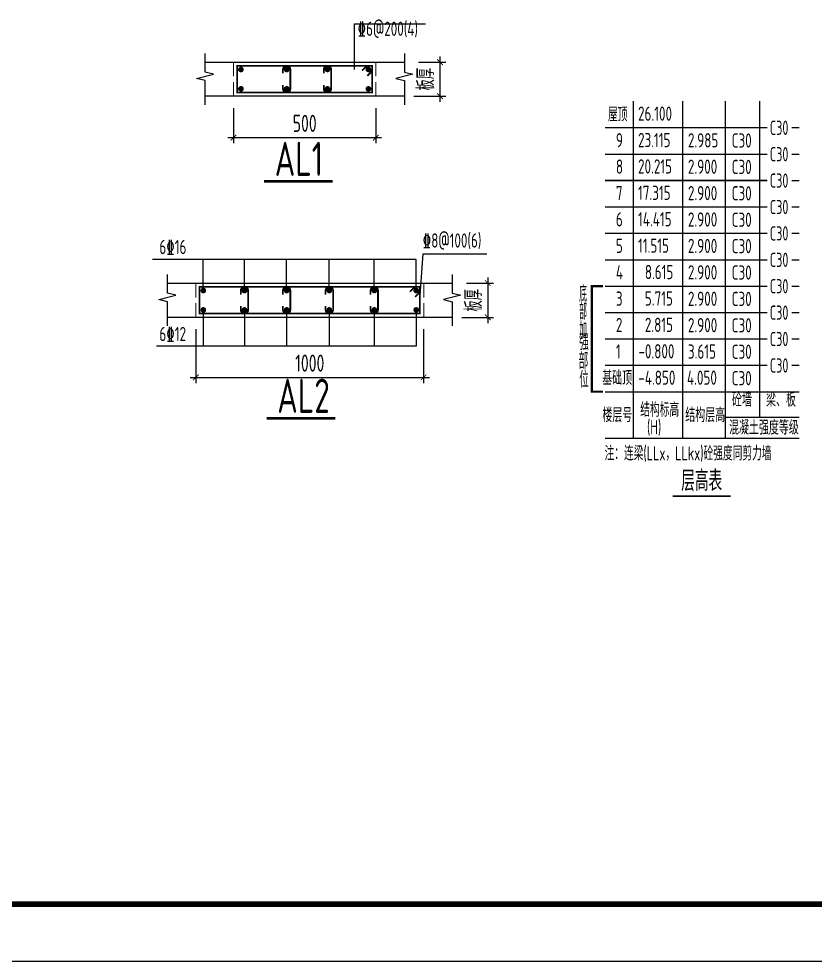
# Model space of a CAD drawing. Extents: x -655480 to 203344, y -294099 to 287156.
# Drawn here: x -150325 to -136339, y -109383 to -92843 of the extents above; entities that cross this region are included whole.
import ezdxf
from ezdxf.enums import TextEntityAlignment as Align

# ---------------------------------------------------------------- set-up
doc = ezdxf.new("R2010")
doc.units = 0
doc.header["$LTSCALE"] = 1000
doc.linetypes.add('DASH', pattern=[0.35, 0.25, -0.1])
doc.layers.get('0').update_dxf_attribs({"linetype": 'CONTINUOUS'})
doc.layers.get('DEFPOINTS').update_dxf_attribs({"linetype": 'CONTINUOUS'})
for name, color, linetype in [('-TK', 7, 'CONTINUOUS'), ('AXIS', 3, 'CONTINUOUS'), ('BEAM_DE', 7, 'CONTINUOUS'), ('NUM', 7, 'CONTINUOUS'), ('REIN', 6, 'CONTINUOUS'), ('S-0-TEXT', 7, 'CONTINUOUS'), ('S-B表格', 2, 'CONTINUOUS'), ('TEXT', 2, 'CONTINUOUS'), ('THIN', 7, 'CONTINUOUS'), ('大样详图_文字', 60, 'CONTINUOUS')]:
    doc.layers.add(name, color=color, linetype=linetype)
for name, color, linetype, lineweight in [('7549', 9, 'CONTINUOUS', 18), ('S-REIN', 12, 'CONTINUOUS', 50), ('S-Thin-D', 7, 'DASH', 18)]:
    doc.layers.add(name, color=color, linetype=linetype, lineweight=lineweight)
doc.styles.add('TSSD_DIMENSION', font='Tssdeng.shx', dxfattribs={"width": 0.7, "bigfont": 'tssdchn.shx'})
doc.styles.add('TSSD_Norm', font='Tssdeng.shx', dxfattribs={"bigfont": 'tssdchn.shx'})
doc.styles.add('TSSD_REIN', font='tssdeng.shx', dxfattribs={"width": 0.7, "height": 300, "bigfont": 'tssdchn.shx'})
doc.dimstyles.new('TSSD_25_100', dxfattribs={"dimtxt": 300, "dimasz": 100, "dimexe": 100, "dimexo": 250, "dimgap": 100, "dimtad": 1, "dimdec": 0, "dimlfac": 0.25, "dimzin": 0, "dimdsep": 46, "dimtxsty": 'TSSD_DIMENSION', "dimblk": 'ARCHTICK', "dimcen": 0, "dimdle": 100, "dimclrt": 7, "dimadec": 0, "dimazin": 0, "dimtfac": 1, "dimtdec": 0, "dimtix": 1, "dimtmove": 2, "dimatfit": 3, "dimldrblk": 'ARCHTICK', "dimfxl": 1, "dimtolj": 1, "dimtzin": 0, "dimarcsym": 0})

# ---------------------------------------------------------------- blocks, each defined once
blk = doc.blocks.new('A1')
blk.add_lwpolyline([(0, 59400), (0, 0), (84100, 0), (84100, 59400)], close=True)
at = {"const_width": 100}
blk.add_lwpolyline([(2500, 58400), (2500, 1000), (83100, 1000), (83100, 58400)], close=True, dxfattribs=at)
blk = doc.blocks.new('B20200424131938')
at = {"layer": '7549', "const_width": 40}
blk.add_lwpolyline([(417, 3688), (217, 3688), (217, 1834), (417, 1834)], dxfattribs=at)
at = {"layer": 'S-0-TEXT'}
blk.add_lwpolyline([(1641, 0, 27, 27, 0), (2658, 0, 0, 0, 0)], format="xyseb", dxfattribs=at)
at = {"layer": 'S-B表格'}
for p, q in [((952, 1021), (952, 6932)), ((1817, 1021), (1817, 6932)), ((2567, 1021), (2567, 6932)), ((3167, 1385), (3167, 6932)), ((452, 6469), (3167, 6469)), ((452, 6469), (3167, 6469)), ((3167, 6469), (3298, 6469)), ((3167, 6469), (3298, 6469)), ((3167, 6469), (3298, 6469)), ((3731, 6469), (3862, 6469)), ((3731, 6469), (3862, 6469)), ((3731, 6469), (3862, 6469)), ((452, 6005), (3167, 6005)), ((452, 6005), (3167, 6005)), ((3167, 6005), (3298, 6005)), ((3167, 6005), (3298, 6005)), ((3167, 6005), (3298, 6005)), ((3731, 6005), (3862, 6005)), ((3731, 6005), (3862, 6005)), ((3731, 6005), (3862, 6005)), ((452, 5542), (3167, 5542)), ((452, 5542), (3167, 5542)), ((3167, 5542), (3298, 5542)), ((3167, 5542), (3298, 5542)), ((3167, 5542), (3298, 5542)), ((3731, 5542), (3862, 5542)), ((3731, 5542), (3862, 5542)), ((3731, 5542), (3862, 5542)), ((452, 5078), (3167, 5078)), ((452, 5078), (3167, 5078)), ((3167, 5078), (3298, 5078)), ((3167, 5078), (3298, 5078)), ((3167, 5078), (3298, 5078)), ((3731, 5078), (3862, 5078)), ((3731, 5078), (3862, 5078)), ((3731, 5078), (3862, 5078)), ((452, 4615), (3167, 4615)), ((3167, 4615), (3298, 4615)), ((3731, 4615), (3862, 4615)), ((452, 4151), (3167, 4151)), ((3167, 4151), (3298, 4151)), ((3731, 4151), (3862, 4151)), ((452, 3688), (3167, 3688)), ((3167, 3688), (3298, 3688)), ((3731, 3688), (3862, 3688)), ((452, 3224), (3167, 3224)), ((3167, 3224), (3298, 3224)), ((3731, 3224), (3862, 3224)), ((452, 2761), (3167, 2761)), ((3167, 2761), (3298, 2761)), ((3731, 2761), (3862, 2761)), ((452, 2297), (3167, 2297)), ((3167, 2297), (3298, 2297)), ((3731, 2297), (3862, 2297)), ((452, 1834), (3167, 1834)), ((452, 1834), (3862, 1834)), ((452, 1834), (2854, 1834)), ((452, 1834), (2854, 1834)), ((2567, 1385), (3862, 1385)), ((452, 1021), (3862, 1021))]:
    blk.add_line(p, q, dxfattribs=at)
at = {"style": 'TSSD_REIN'}
for s, width, p, p2 in [('底', 0.535575, (-3, 3408), (134, 3408)), ('部', 0.530918, (-3, 3100), (134, 3100)), ('加', 0.526341, (-3, 2774), (134, 2774))]:
    blk.add_text(s, height=285, dxfattribs=dict(at, width=width)).set_placement(p, p2, align=Align.FIT)
for s, height, width, p in [('强', 285, 0.535575, (-3, 2477)), ('部', 285, 0.535575, (-13, 2146)), ('位', 285, 0.535575, (-3, 1820)), ('砼墙', 250, 0.7, (2681, 1495)), ('梁、板', 250, 0.7, (3279, 1495))]:
    blk.add_text(s, height=height, dxfattribs=dict(at, width=width)).set_placement(p, align=Align.BOTTOM_LEFT)
for s, width, p in [('结构标高', 0.65, (1070, 1392)), ('楼层号', 0.7, (405, 1299)), ('结构层高', 0.7, (1860, 1299)), ('(H)', 0.65, (1188, 1086)), ('混凝土强度等级', 0.7, (2629, 1080))]:
    blk.add_text(s, height=250, dxfattribs=dict(at, width=width)).set_placement(p)
at = {"layer": 'S-0-TEXT', "style": 'TSSD_REIN', "width": 0.7}
blk.add_text('层高表', height=360, dxfattribs=at).set_placement((1790, 90))
at = {"layer": 'S-B表格', "style": 'TSSD_REIN'}
for s, width, p in [('屋顶', 0.65, (503, 6575)), ('26.100', 0.7, (1031, 6590)), ('C30', 0.65, (3345, 6341)), ('9', 0.7, (642, 6123)), ('23.115', 0.7, (1031, 6126)), ('2.985', 0.7, (1907, 6121)), ('C30', 0.7, (2675, 6118)), ('C30', 0.65, (3345, 5877)), ('8', 0.7, (642, 5660)), ('20.215', 0.7, (1031, 5663)), ('2.900', 0.7, (1907, 5658)), ('C30', 0.7, (2675, 5654)), ('C30', 0.65, (3345, 5414)), ('7', 0.7, (642, 5196)), ('17.315', 0.7, (1031, 5199)), ('2.900', 0.7, (1907, 5194)), ('C30', 0.7, (2675, 5191)), ('C30', 0.65, (3345, 4950)), ('6', 0.7, (642, 4733)), ('14.415', 0.7, (1031, 4736)), ('2.900', 0.7, (1907, 4731)), ('C30', 0.7, (2675, 4727)), ('C30', 0.65, (3345, 4487)), ('5', 0.7, (642, 4269)), ('11.515', 0.7, (1031, 4272)), ('2.900', 0.7, (1907, 4267)), ('C30', 0.7, (2675, 4264)), ('C30', 0.65, (3345, 4023)), ('4', 0.7, (642, 3806)), ('8.615', 0.7, (1150, 3809)), ('2.900', 0.7, (1907, 3804)), ('C30', 0.7, (2675, 3800)), ('C30', 0.65, (3345, 3560)), ('3', 0.7, (642, 3342)), ('5.715', 0.7, (1150, 3345)), ('2.900', 0.7, (1907, 3340)), ('C30', 0.7, (2675, 3337)), ('C30', 0.65, (3345, 3096)), ('2', 0.7, (642, 2879)), ('2.815', 0.7, (1150, 2882)), ('2.900', 0.7, (1907, 2877)), ('C30', 0.7, (2675, 2873)), ('C30', 0.65, (3345, 2633)), ('1', 0.7, (642, 2415)), ('-0.800', 0.7, (1038, 2418)), ('3.615', 0.7, (1907, 2413)), ('C30', 0.7, (2675, 2410)), ('C30', 0.65, (3345, 2169)), ('基础顶', 0.7, (400, 1951)), ('-4.850', 0.7, (1036, 1955)), ('4.050', 0.7, (1891, 1955)), ('C30', 0.7, (2675, 1946))]:
    blk.add_text(s, height=250, dxfattribs=dict(at, width=width)).set_placement(p)
at = {"layer": 'TEXT', "style": 'TSSD_REIN', "width": 0.65}
blk.add_text('注：连梁(LLx，LLkx)砼强度同剪力墙', height=250, dxfattribs=at).set_placement((443, 627))
blk = doc.blocks.new('_ArchTick')
at = {"color": 0, "linetype": 'ByBlock', "const_width": 0.15}
blk.add_lwpolyline([(-0.5, -0.5), (0.5, 0.5)], dxfattribs=at)
blk = doc.blocks.new('*D1404')
at = {"layer": 'AXIS', "color": 0, "lineweight": -2, "transparency": 16777216}
for p, q in [((-143304, -93601), (-142828, -93601)), ((-142928, -93501), (-142928, -94301)), ((-143385, -94201), (-142828, -94201))]:
    blk.add_line(p, q, dxfattribs=at)
at = {"layer": 'DEFPOINTS', "color": 0, "transparency": 16777216}
for p in [(-143554, -93601), (-143635, -94201), (-142928, -94201)]:
    blk.add_point(p, dxfattribs=at)
at = {"layer": 'AXIS', "color": 0, "lineweight": -2, "transparency": 16777216, "xscale": 100, "yscale": 100, "zscale": 100}
for p, rotation in [((-142928, -93601), 90), ((-142928, -94201), 270)]:
    blk.add_blockref('_ArchTick', p, dxfattribs=dict(at, rotation=rotation))
at = {"layer": 'AXIS', "color": 7, "transparency": 16777216, "insert": (-143178, -93901), "char_height": 300, "attachment_point": 5, "rotation": 90, "style": 'TSSD_DIMENSION'}
blk.add_mtext('\\A1;板厚', dxfattribs=at)
blk = doc.blocks.new('*D1405')
at = {"layer": 'AXIS', "color": 0, "lineweight": -2, "transparency": 16777216}
for p, q in [((-146554, -94412), (-146554, -95027)), ((-144054, -94412), (-144054, -95027)), ((-146654, -94927), (-143954, -94927))]:
    blk.add_line(p, q, dxfattribs=at)
at = {"layer": 'DEFPOINTS', "color": 0, "transparency": 16777216}
for p in [(-146554, -94162), (-144054, -94162), (-144054, -94927)]:
    blk.add_point(p, dxfattribs=at)
at = {"layer": 'AXIS', "color": 0, "lineweight": -2, "transparency": 16777216, "xscale": 100, "yscale": 100, "zscale": 100, "rotation": 180}
blk.add_blockref('_ArchTick', (-146554, -94927), dxfattribs=at)
at = {"layer": 'AXIS', "color": 0, "lineweight": -2, "transparency": 16777216, "xscale": 100, "yscale": 100, "zscale": 100}
blk.add_blockref('_ArchTick', (-144054, -94927), dxfattribs=at)
at = {"layer": 'AXIS', "color": 7, "transparency": 16777216, "insert": (-145304, -94677), "char_height": 300, "attachment_point": 5, "style": 'TSSD_DIMENSION'}
blk.add_mtext('\\A1;500', dxfattribs=at)
blk = doc.blocks.new('*D1406')
at = {"layer": 'AXIS', "color": 0, "lineweight": -2, "transparency": 16777216}
for p, q in [((-142088, -97382), (-142088, -98182)), ((-142465, -97482), (-141988, -97482)), ((-142546, -98082), (-141988, -98082))]:
    blk.add_line(p, q, dxfattribs=at)
at = {"layer": 'DEFPOINTS', "color": 0, "transparency": 16777216}
for p in [(-142715, -97482), (-142796, -98082), (-142088, -98082)]:
    blk.add_point(p, dxfattribs=at)
at = {"layer": 'AXIS', "color": 0, "lineweight": -2, "transparency": 16777216, "xscale": 100, "yscale": 100, "zscale": 100}
for p, rotation in [((-142088, -97482), 90), ((-142088, -98082), 270)]:
    blk.add_blockref('_ArchTick', p, dxfattribs=dict(at, rotation=rotation))
at = {"layer": 'AXIS', "color": 7, "transparency": 16777216, "insert": (-142338, -97782), "char_height": 300, "attachment_point": 5, "rotation": 90, "style": 'TSSD_DIMENSION'}
blk.add_mtext('\\A1;板厚', dxfattribs=at)
blk = doc.blocks.new('*D1407')
at = {"layer": 'AXIS', "color": 0, "lineweight": -2, "transparency": 16777216}
for p, q in [((-147215, -98292), (-147215, -99236)), ((-143215, -98292), (-143215, -99236)), ((-147315, -99136), (-143115, -99136))]:
    blk.add_line(p, q, dxfattribs=at)
at = {"layer": 'DEFPOINTS', "color": 0, "transparency": 16777216}
for p in [(-147215, -98042), (-143215, -98042), (-143215, -99136)]:
    blk.add_point(p, dxfattribs=at)
at = {"layer": 'AXIS', "color": 0, "lineweight": -2, "transparency": 16777216, "xscale": 100, "yscale": 100, "zscale": 100, "rotation": 180}
blk.add_blockref('_ArchTick', (-147215, -99136), dxfattribs=at)
at = {"layer": 'AXIS', "color": 0, "lineweight": -2, "transparency": 16777216, "xscale": 100, "yscale": 100, "zscale": 100}
blk.add_blockref('_ArchTick', (-143215, -99136), dxfattribs=at)
at = {"layer": 'AXIS', "color": 7, "transparency": 16777216, "insert": (-145215, -98886), "char_height": 300, "attachment_point": 5, "style": 'TSSD_DIMENSION'}
blk.add_mtext('\\A1;1000', dxfattribs=at)

msp = doc.modelspace()

# ---------------------------------------------------------------- linework, layer by layer
at = {"layer": 'BEAM_DE'}
for p, q in [((-147054.03, -93601.31), (-143554.03, -93601.31)), ((-146554.03, -94201.31), (-147054.03, -94201.31)), ((-144054.03, -94201.31), (-146554.03, -94201.31)), ((-143554.03, -94201.31), (-144054.03, -94201.31)), ((-147714.52, -97482.06), (-142714.52, -97482.06)), ((-147214.52, -98082.06), (-147714.52, -98082.06)), ((-143214.52, -98082.06), (-147214.52, -98082.06)), ((-142714.52, -98082.06), (-143214.52, -98082.06))]:
    msp.add_line(p, q, dxfattribs=at)
at = {"layer": 'REIN', "const_width": 30}
for points in [[(-145686.03, -94001.31), (-145686.03, -94071.31, 1), (-145556.03, -94071.31), (-145556.03, -93731.31, 1), (-145686.03, -93731.31), (-145686.03, -93801.31)], [(-144969.03, -94001.31), (-144969.03, -94071.31, 1), (-144839.03, -94071.31), (-144839.03, -93731.31, 1), (-144969.03, -93731.31), (-144969.03, -93801.31)], [(-146426.52, -97882.06), (-146426.52, -97952.06, 1), (-146296.52, -97952.06), (-146296.52, -97612.06, 1), (-146426.52, -97612.06), (-146426.52, -97682.06)], [(-145686.02, -97882.06), (-145686.02, -97952.06, 1), (-145556.02, -97952.06), (-145556.02, -97612.06, 1), (-145686.02, -97612.06), (-145686.02, -97682.06)], [(-144936.52, -97882.06), (-144936.52, -97952.06, 1), (-144806.52, -97952.06), (-144806.52, -97612.06, 1), (-144936.52, -97612.06), (-144936.52, -97682.06)], [(-144146.35, -97882.06), (-144146.35, -97952.06, 1), (-144016.35, -97952.06), (-144016.35, -97612.06, 1), (-144146.35, -97612.06), (-144146.35, -97682.06)]]:
    msp.add_lwpolyline(points, format="xyb", dxfattribs=at)
at = {"layer": 'S-B表格', "color": 6, "linetype": 'ByBlock', "ltscale": 0.5, "const_width": 30}
msp.add_lwpolyline([(-140028.59, -95679.47), (-137182.21, -95679.47)], dxfattribs=at)
at = {"layer": 'S-REIN', "const_width": 30}
for points in [[(-144119.03, -93666.31), (-144119.03, -94136.31), (-146489.03, -94136.31), (-146489.03, -93666.31), (-144119.03, -93666.31)], [(-144295.8, -93751.16), (-144210.95, -93666.31)], [(-144119.03, -93758.23), (-144203.88, -93843.08)], [(-143279.52, -97547.06), (-143279.52, -98017.06), (-147149.52, -98017.06), (-147149.52, -97547.06), (-143279.52, -97547.06)], [(-143456.3, -97631.91), (-143371.45, -97547.06)], [(-143279.52, -97638.98), (-143364.38, -97723.83)]]:
    msp.add_lwpolyline(points, dxfattribs=at)
at = {"layer": 'S-REIN', "const_width": 50}
for points in [[(-146449.03, -93731.31, 1), (-146399.03, -93731.31, 1)], [(-145646.03, -93731.31, 1), (-145596.03, -93731.31, 1)], [(-144929.03, -93731.31, 1), (-144879.03, -93731.31, 1)], [(-144209.03, -93731.31, 1), (-144159.03, -93731.31, 1)], [(-146449.03, -94071.31, 1), (-146399.03, -94071.31, 1)], [(-145646.03, -94071.31, 1), (-145596.03, -94071.31, 1)], [(-144929.03, -94071.31, 1), (-144879.03, -94071.31, 1)], [(-144209.03, -94071.31, 1), (-144159.03, -94071.31, 1)], [(-147109.52, -97612.06, 1), (-147059.52, -97612.06, 1)], [(-146386.52, -97612.06, 1), (-146336.52, -97612.06, 1)], [(-145646.02, -97612.06, 1), (-145596.02, -97612.06, 1)], [(-144896.52, -97612.06, 1), (-144846.52, -97612.06, 1)], [(-144106.35, -97612.06, 1), (-144056.35, -97612.06, 1)], [(-143369.52, -97612.06, 1), (-143319.52, -97612.06, 1)], [(-147109.52, -97952.06, 1), (-147059.52, -97952.06, 1)], [(-146386.52, -97952.06, 1), (-146336.52, -97952.06, 1)], [(-145646.02, -97952.06, 1), (-145596.02, -97952.06, 1)], [(-144896.52, -97952.06, 1), (-144846.52, -97952.06, 1)], [(-144106.35, -97952.06, 1), (-144056.35, -97952.06, 1)], [(-143369.52, -97952.06, 1), (-143319.52, -97952.06, 1)]]:
    msp.add_lwpolyline(points, format="xyb", close=True, dxfattribs=at)
at = {"layer": 'S-Thin-D'}
for p, q in [((-146554.03, -94201.31), (-146554.03, -93601.31)), ((-144054.03, -94201.31), (-144054.03, -93601.31)), ((-147214.52, -98082.06), (-147214.52, -97482.06)), ((-143214.52, -98082.06), (-143214.52, -97482.06))]:
    msp.add_line(p, q, dxfattribs=at)
at = {"layer": 'TEXT', "const_width": 50}
for points in [[(-146017.87, -95695.81), (-144812.47, -95695.81)], [(-145973.78, -99854.77), (-144768.38, -99854.77)]]:
    msp.add_lwpolyline(points, dxfattribs=at)
at = {"layer": 'THIN'}
for points in [[(-147054.03, -94351.31), (-147054.03, -93926.31), (-147204.03, -93888.81), (-146904.03, -93813.81), (-147054.03, -93776.31), (-147054.03, -93451.31)], [(-143554.03, -93451.31), (-143554.03, -93776.31), (-143404.03, -93813.81), (-143704.03, -93888.81), (-143554.03, -93926.31), (-143554.03, -94351.31)], [(-147714.52, -98232.06), (-147714.52, -97807.06), (-147864.52, -97769.56), (-147564.52, -97694.56), (-147714.52, -97657.06), (-147714.52, -97332.06)], [(-142714.52, -97332.06), (-142714.52, -97657.06), (-142564.52, -97694.56), (-142864.52, -97769.56), (-142714.52, -97807.06), (-142714.52, -98232.06)]]:
    msp.add_lwpolyline(points, dxfattribs=at)
at = {"layer": '大样详图_文字'}
for p, q in [((-144426.82, -92931.31), (-143180.82, -92931.31)), ((-144426.82, -93731.31), (-144426.82, -92931.31)), ((-143344.52, -97066.84), (-147975.41, -97066.84)), ((-147084.52, -97612.06), (-147084.52, -97066.84)), ((-146361.52, -97612.06), (-146361.52, -97066.84)), ((-145621.02, -97612.06), (-145621.02, -97066.84)), ((-144871.52, -97612.06), (-144871.52, -97066.84)), ((-144081.35, -97612.06), (-144081.35, -97066.84)), ((-143344.52, -97612.06), (-143344.52, -97066.84)), ((-143279.52, -97782.06), (-143221.41, -96968.84)), ((-143221.41, -96968.84), (-142105.91, -96968.84)), ((-147084.52, -97952.06), (-147084.52, -98587.84)), ((-146361.52, -97952.06), (-146361.52, -98587.84)), ((-145621.02, -97952.06), (-145621.02, -98587.84)), ((-144871.52, -97952.06), (-144871.52, -98587.84)), ((-144081.35, -97952.06), (-144081.35, -98587.84)), ((-143344.52, -97952.06), (-143344.52, -98587.84)), ((-143344.52, -98587.84), (-147908.41, -98587.84))]:
    msp.add_line(p, q, dxfattribs=at)

# ---------------------------------------------------------------- block references
at = {"layer": '-TK'}
msp.add_blockref('A1', (-206460.15, -109382.95), dxfattribs=at)
at = {"layer": 'S-B表格'}
msp.add_blockref('B20200424131938', (-140480.23, -101221.07), dxfattribs=at)

# ---------------------------------------------------------------- texts
at = {"layer": 'NUM', "style": 'TSSD_Norm', "width": 0.7}
for s, p in [('AL1', (-145829.84, -95599.98)), ('AL2', (-145785.75, -99758.94))]:
    msp.add_text(s, height=600, dxfattribs=at).set_placement(p)
at = {"layer": '大样详图_文字', "style": 'TSSD_REIN', "width": 0.7}
for s, p in [('%%1326@200(4)', (-144375.68, -93216.83)), ('%%1328@100(6)', (-143232.19, -96933.35)), ('6%%13216', (-147856.46, -97046.96))]:
    msp.add_text(s, height=250, dxfattribs=at).set_placement(p, align=Align.BOTTOM_LEFT)
at = {"layer": '大样详图_文字', "color": 1, "style": 'TSSD_REIN', "width": 0.7}
msp.add_text('6%%13212', height=250, dxfattribs=at).set_placement((-147856.46, -98574.46), align=Align.BOTTOM_LEFT)

# ---------------------------------------------------------------- dimensions: what is measured, and where the dimension line sits
at = {"layer": 'AXIS'}
for base, p1, p2, picture, middle in [((-142927.98, -94201.31), (-143554.03, -93601.31), (-143635.21, -94201.31), '*D1404', (-143177.98, -93901.31)), ((-142088.48, -98082.06), (-142714.52, -97482.06), (-142795.7, -98082.06), '*D1406', (-142338.48, -97782.06))]:
    dim = msp.add_linear_dim(base=base, p1=p1, p2=p2, angle=90, text='板厚', dimstyle='TSSD_25_100', dxfattribs=at)
    dim.commit()
    dim.dimension.update_dxf_attribs({"geometry": picture, "text_midpoint": middle})
dim = msp.add_linear_dim(base=(-144054.03, -94927.07), p1=(-146554.03, -94161.57), p2=(-144054.03, -94161.57), text='500', dimstyle='TSSD_25_100', dxfattribs=at)
dim.commit()
dim.dimension.update_dxf_attribs({"geometry": '*D1405', "text_midpoint": (-145304.03, -94677.07)})
dim = msp.add_linear_dim(base=(-143214.52, -99136.32), p1=(-147214.52, -98042.32), p2=(-143214.52, -98042.32), dimstyle='TSSD_25_100', dxfattribs=at)
dim.commit()
dim.dimension.update_dxf_attribs({"geometry": '*D1407', "text_midpoint": (-145214.52, -98886.32)})

doc.saveas('drawing.dxf')
